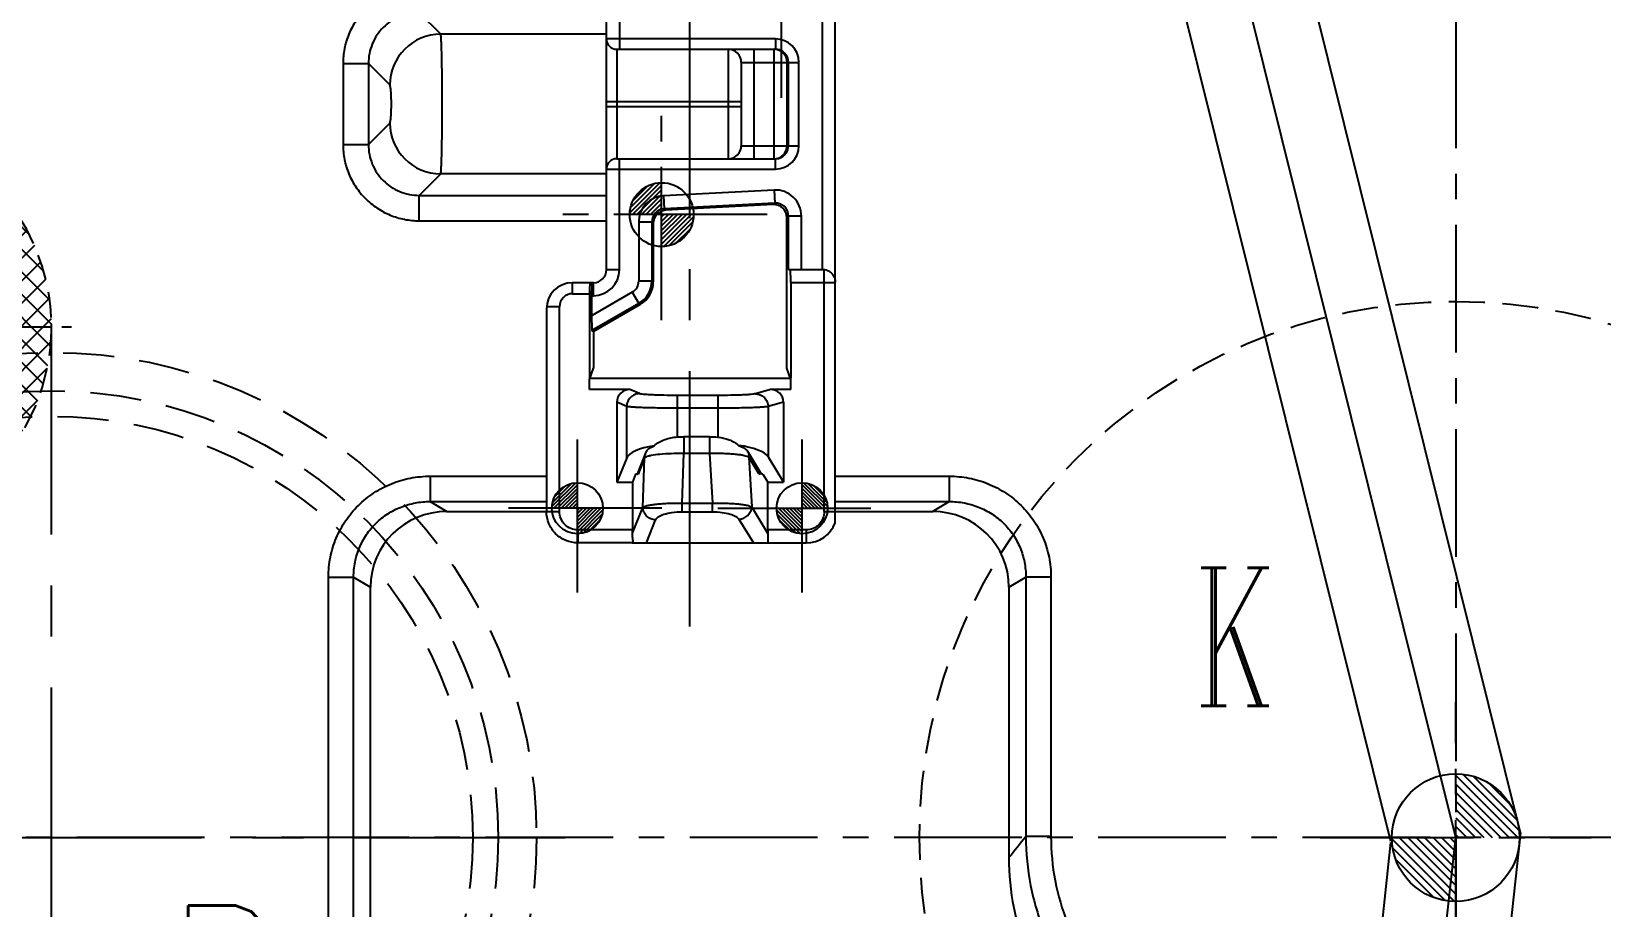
# Model space of a CAD drawing. Header units: millimetres. Extents: x 29875 to 31218, y -21313 to -20364.
# Drawn here: x 30497 to 30558.5, y -20620 to -20585.7 of the extents above; entities that cross this region are included whole.
import ezdxf

# ---------------------------------------------------------------- set-up
doc = ezdxf.new("R2010")
doc.units = ezdxf.units.MM
doc.header["$LTSCALE"] = 8
for name, pattern in [('CENTER', [2, 1.25, -0.25, 0.25, -0.25]), ('CENTER2', [1.125, 0.75, -0.125, 0.125, -0.125]), ('HIDDEN', [0.375, 0.25, -0.125]), ('HIDDEN2', [0.1875, 0.125, -0.0625])]:
    doc.linetypes.add(name, pattern=pattern)
doc.layers.get('DEFPOINTS').update_dxf_attribs({"color": 6})
for name, color, linetype in [('Cav-cor', 30, 'Continuous'), ('CL', 1, 'Continuous'), ('PIN', 5, 'Continuous'), ('SP', 3, 'Continuous'), ('WT', 4, 'Continuous')]:
    doc.layers.add(name, color=color, linetype=linetype)
doc.layers.add('dim', color=3, linetype='Continuous', lineweight=15)
doc.styles.add('ROMANC', font='RomanC.ttf', dxfattribs={"width": 0.8, "height": 7})
doc.styles.get("Standard").update_dxf_attribs({"font": 'txt.shx', "width": 0.8, "bigfont": 'chineset.shx'})
doc.dimstyles.new('ISO-25', dxfattribs={"dimtxt": 5, "dimasz": 4, "dimexe": 0.3, "dimexo": 0.3, "dimtad": 0, "dimzin": 1, "dimdsep": 46, "dimtxsty": 'Standard', "dimcen": 0, "dimclrd": 3, "dimclre": 3, "dimclrt": 3, "dimazin": 0, "dimtfac": 1, "dimtofl": 0, "dimtmove": 0, "dimatfit": 0, "dimfxl": 0, "dimarcsym": 0})

# ---------------------------------------------------------------- blocks, each defined once
blk = doc.blocks.new('*D27232')
at = {"layer": 'DEFPOINTS', "color": 0}
for p in [(30358.943, -20509.739), (30534.82, -20509.739), (30534.82, -20724.739)]:
    blk.add_point(p, dxfattribs=at)
at = {"layer": 'dim', "color": 3, "lineweight": -2}
for p, q in [((30534.52, -20509.739), (30358.643, -20509.739)), ((30358.943, -20513.739), (30358.943, -20607.947)), ((30358.943, -20720.739), (30358.943, -20626.53)), ((30534.52, -20724.739), (30358.643, -20724.739))]:
    blk.add_line(p, q, dxfattribs=at)
at = {"layer": 'dim', "color": 3}
for points in [[(30359.61, -20513.739), (30358.277, -20513.739), (30358.943, -20509.739)], [(30358.277, -20720.739), (30359.61, -20720.739), (30358.943, -20724.739)]]:
    blk.add_solid(points, dxfattribs=at)
at = {"layer": 'dim', "color": 3, "insert": (30358.943, -20617.239), "char_height": 5, "attachment_point": 5, "rotation": 90}
blk.add_mtext('215.00', dxfattribs=at)
blk = doc.blocks.new('20160827.135622')
at = {"layer": 'SP', "linetype": 'CENTER'}
for p, q in [((0, -20.125), (0, 20.125)), ((-20.125, 0), (20.125, 0))]:
    blk.add_line(p, q, dxfattribs=at)
at = {"layer": 'SP', "linetype": 'HIDDEN'}
for radius in [19, 17.5, 16.5]:
    blk.add_circle((0, 0), radius, dxfattribs=at)
at = {"layer": 'SP'}
for s, p in [('S', (-6.365, 2.328)), ('P', (4.536, -7.457))]:
    blk.add_text(s, height=4.796, dxfattribs=at).set_placement(p)
at = {"layer": 'SP', "color": 6, "insert": (-1.487, -10.317), "char_height": 3.8281, "attachment_point": 5}
blk.add_mtext('Ø35.00', dxfattribs=at)
blk = doc.blocks.new('20150513.114820')
at = {"layer": 'WT', "linetype": 'Continuous'}
h = blk.add_hatch(dxfattribs=at)
h.set_pattern_fill('ANSI37', color=125, scale=5, angle=270, style=0)
h.set_pattern_definition([(315, (23425.0146, -23957.4168), (0.441941738, 0.441941738), []), (45, (23425.0146, -23957.4168), (-0.441941738, 0.441941738), [])])
h.paths.add_polyline_path([(8, 0), (5.5, 0, 1), (-5.5, 0), (-8, 0, -1)])
h.paths.add_polyline_path([(-8, 0), (-5.5, 0, 0.414214), (0, -5.5, 0.414214), (5.5, 0), (8, 0, -0.414214), (0, -8, -0.414214)])
at = {"layer": 'WT', "color": 125, "linetype": 'CENTER2', "ltscale": 0.4}
for p, q in [((0, 8.788), (0, -8.788)), ((8.788, 0), (-8.788, 0))]:
    blk.add_line(p, q, dxfattribs=at)
at = {"layer": 'WT', "color": 125, "linetype": 'HIDDEN2'}
for radius in [8, 5.5, 4]:
    blk.add_circle((0, 0), radius, dxfattribs=at)

msp = doc.modelspace()

# ---------------------------------------------------------------- hatches: boundary and pattern name
at = {"layer": 'PIN', "linetype": 'CENTER2'}
h = msp.add_hatch(dxfattribs=at)
h.set_pattern_fill('ANSI31', color=6, angle=90, style=0)
h.set_pattern_definition([(45, (22087.88988, -66772.12063), (0.08838834765, -0.08838834765), [])])
h.paths.add_polyline_path([(30521.72, -20592.839), (30522.97, -20592.839, -0.414214), (30521.72, -20594.089)])
h.paths.add_polyline_path([(30521.72, -20591.589), (30521.72, -20592.839), (30520.47, -20592.839, -0.414214)])
h = msp.add_hatch(dxfattribs=at)
h.set_pattern_fill('ANSI31', color=181, scale=0.8, angle=90, style=0)
h.set_pattern_definition([(135, (63712.62808, -41073.49331), (-0.07071067812, -0.07071067812), [])])
h.paths.add_polyline_path([(30527.22, -20604.339), (30526.22, -20604.339, 0.414214), (30527.22, -20605.339)])
h.paths.add_polyline_path([(30527.22, -20603.339), (30527.22, -20604.339), (30528.22, -20604.339, 0.414214)])
at = {"layer": 'PIN', "linetype": 'Continuous'}
h = msp.add_hatch(dxfattribs=at)
h.set_pattern_fill('ANSI31', color=161, scale=1.875, angle=90, style=0)
h.set_pattern_definition([(135, (72178.46028, -46449.21162), (-0.1657281518, -0.1657281518), [])])
h.paths.add_polyline_path([(30552.82, -20617.239), (30550.32, -20617.239, 0.414214), (30552.82, -20619.739)])
h.paths.add_polyline_path([(30552.82, -20614.739), (30552.82, -20617.239), (30555.32, -20617.239, 0.414214)])

# ---------------------------------------------------------------- linework, layer by layer
at = {"color": 8, "linetype": 'HIDDEN', "ltscale": 0.7}
msp.add_circle((30552.82, -20617.239), 21, dxfattribs=at)
at = {"layer": 'Cav-cor', "color": 241}
for p, q in [((30528.011, -20540.568), (30528.011, -20594.987)), ((30528.521, -20604.906), (30528.521, -20540.538)), ((30552.82, -20617.239), (30542.405, -20575.361)), ((30519.556, -20594.996), (30519.556, -20578.237)), ((30520.066, -20578.237), (30520.066, -20586.366)), ((30546.826, -20582.779), (30555.358, -20617.086)), ((30550.282, -20617.391), (30541.912, -20583.738)), ((30513.067, -20585.769), (30512.229, -20584.931)), ((30519.556, -20585.769), (30513.067, -20585.769)), ((30526.176, -20585.958), (30519.556, -20585.958)), ((30526.176, -20585.958), (30526.176, -20586.366)), ((30519.964, -20586.366), (30519.964, -20590.65)), ((30519.964, -20586.366), (30526.176, -20586.366)), ((30524.329, -20586.366), (30524.329, -20590.65)), ((30525.349, -20590.65), (30525.349, -20586.366)), ((30526.125, -20590.65), (30526.125, -20586.366)), ((30509.24, -20586.923), (30509.24, -20590.093)), ((30509.24, -20586.923), (30510.237, -20586.923)), ((30510.237, -20586.923), (30510.237, -20590.093)), ((30511.074, -20587.761), (30510.237, -20586.923)), ((30524.839, -20586.876), (30524.839, -20590.14)), ((30524.839, -20586.876), (30527.094, -20586.876)), ((30526.635, -20590.14), (30526.635, -20586.876)), ((30526.687, -20590.14), (30526.687, -20586.876)), ((30527.094, -20590.14), (30527.094, -20586.876)), ((30519.556, -20588.406), (30524.839, -20588.406)), ((30519.556, -20588.61), (30524.839, -20588.61)), ((30510.237, -20590.093), (30511.074, -20589.255)), ((30509.24, -20590.093), (30510.237, -20590.093)), ((30524.839, -20590.14), (30527.094, -20590.14)), ((30519.556, -20591.058), (30526.176, -20591.058)), ((30519.964, -20590.65), (30526.176, -20590.65)), ((30520.066, -20594.996), (30520.066, -20590.65)), ((30526.176, -20591.058), (30526.176, -20590.65)), ((30512.229, -20592.085), (30513.067, -20591.248)), ((30519.556, -20591.248), (30513.067, -20591.248)), ((30512.229, -20593.082), (30512.229, -20592.085)), ((30512.229, -20592.085), (30519.556, -20592.085)), ((30526.122, -20591.878), (30521.789, -20592.105)), ((30521.789, -20592.105), (30521.816, -20592.615)), ((30526.122, -20591.878), (30526.148, -20592.388)), ((30526.148, -20592.388), (30521.816, -20592.615)), ((30521.875, -20592.671), (30521.816, -20592.615)), ((30526.089, -20592.45), (30521.875, -20592.671)), ((30526.148, -20592.388), (30526.089, -20592.45)), ((30526.685, -20592.897), (30526.626, -20592.959)), ((30526.685, -20594.987), (30526.685, -20592.897)), ((30527.195, -20592.897), (30526.685, -20592.897)), ((30527.195, -20594.987), (30527.195, -20592.897)), ((30512.229, -20593.082), (30519.556, -20593.082)), ((30520.823, -20593.124), (30520.823, -20595.439)), ((30520.823, -20593.124), (30521.333, -20593.124)), ((30521.333, -20593.124), (30521.333, -20595.439)), ((30521.392, -20593.18), (30521.333, -20593.124)), ((30521.392, -20593.18), (30521.392, -20595.473)), ((30526.626, -20598.851), (30526.626, -20592.959)), ((30520.066, -20594.996), (30519.556, -20594.996)), ((30526.685, -20594.987), (30528.011, -20594.987)), ((30528.091, -20604.469), (30528.091, -20594.998)), ((30518.23, -20595.936), (30518.23, -20595.506)), ((30519.046, -20595.506), (30518.23, -20595.506)), ((30518.23, -20595.936), (30518.898, -20595.936)), ((30518.898, -20595.936), (30518.898, -20599.248)), ((30520.568, -20595.881), (30518.978, -20596.799)), ((30518.978, -20596.016), (30518.978, -20596.799)), ((30518.978, -20596.016), (30519.046, -20596.016)), ((30519.046, -20596.016), (30519.046, -20595.506)), ((30520.568, -20595.881), (30520.823, -20596.322)), ((30520.823, -20595.439), (30521.333, -20595.439)), ((30521.333, -20595.439), (30521.392, -20595.473)), ((30526.774, -20595.497), (30526.774, -20599.248)), ((30526.774, -20595.497), (30528.521, -20595.497)), ((30517.21, -20596.526), (30517.21, -20604.468)), ((30517.72, -20596.446), (30517.22, -20596.446)), ((30517.72, -20604.468), (30517.72, -20596.446)), ((30520.823, -20596.322), (30518.987, -20597.382)), ((30520.882, -20596.356), (30519.046, -20597.416)), ((30520.823, -20596.322), (30520.882, -20596.356)), ((30519.046, -20597.416), (30518.987, -20597.382)), ((30519.046, -20597.416), (30519.046, -20598.851)), ((30518.898, -20599.295), (30519.046, -20598.851)), ((30526.774, -20599.295), (30526.626, -20598.851)), ((30518.898, -20599.692), (30518.898, -20599.295)), ((30520.472, -20599.692), (30518.898, -20599.692)), ((30518.914, -20599.248), (30526.758, -20599.248)), ((30520.847, -20599.852), (30520.472, -20599.692)), ((30525.986, -20599.692), (30525.397, -20599.857)), ((30526.774, -20599.692), (30525.986, -20599.692)), ((30526.774, -20599.692), (30526.774, -20599.295)), ((30519.971, -20600.189), (30519.971, -20603.313)), ((30520.35, -20600.352), (30519.971, -20600.189)), ((30522.336, -20601.548), (30522.336, -20599.921)), ((30523.923, -20599.921), (30522.336, -20599.921)), ((30523.923, -20599.921), (30523.923, -20601.555)), ((30526.49, -20600.188), (30525.889, -20600.357)), ((30526.49, -20600.188), (30526.49, -20603.313)), ((30520.35, -20602.365), (30520.35, -20600.352)), ((30523.923, -20600.421), (30522.336, -20600.421)), ((30525.889, -20600.357), (30525.889, -20602.327)), ((30522.592, -20601.538), (30522.592, -20602.197)), ((30523.599, -20601.538), (30522.592, -20601.538)), ((30523.599, -20601.538), (30523.599, -20602.197)), ((30521.095, -20602.149), (30520.755, -20602.999)), ((30521.095, -20602.149), (30521.1, -20602.137)), ((30525.63, -20602.999), (30525.093, -20602.119)), ((30520.35, -20602.365), (30519.971, -20603.313)), ((30521.05, -20602.366), (30520.797, -20602.999)), ((30520.977, -20604.307), (30521.05, -20602.366)), ((30522.519, -20604.138), (30522.592, -20602.197)), ((30523.599, -20602.197), (30522.592, -20602.197)), ((30523.599, -20602.197), (30523.71, -20604.138)), ((30525.137, -20602.344), (30525.248, -20604.286)), ((30525.537, -20602.999), (30525.137, -20602.344)), ((30525.889, -20602.327), (30526.49, -20603.313)), ((30512.659, -20603.085), (30512.659, -20604.079)), ((30512.659, -20603.085), (30517.21, -20603.085)), ((30519.971, -20603.313), (30520.576, -20603.313)), ((30520.701, -20602.999), (30520.576, -20603.313)), ((30520.576, -20603.313), (30520.576, -20605.186)), ((30520.755, -20602.999), (30520.701, -20602.999)), ((30520.774, -20602.999), (30520.797, -20602.999)), ((30525.575, -20602.999), (30525.537, -20602.999)), ((30525.688, -20602.999), (30525.63, -20602.999)), ((30525.688, -20602.999), (30525.88, -20603.313)), ((30525.88, -20605.186), (30525.88, -20603.313)), ((30525.88, -20603.313), (30526.49, -20603.313)), ((30528.521, -20603.085), (30532.98, -20603.085)), ((30532.98, -20603.085), (30532.98, -20604.079)), ((30512.659, -20604.079), (30513.311, -20604.468)), ((30512.659, -20604.079), (30517.21, -20604.079)), ((30513.311, -20604.468), (30517.72, -20604.468)), ((30520.574, -20605.317), (30520.977, -20604.307)), ((30522.519, -20604.477), (30522.519, -20604.138)), ((30522.519, -20604.138), (30523.71, -20604.138)), ((30522.519, -20604.477), (30523.71, -20604.477)), ((30523.71, -20604.477), (30523.71, -20604.138)), ((30525.884, -20605.327), (30525.248, -20604.286)), ((30528.091, -20604.469), (30532.329, -20604.468)), ((30528.521, -20604.079), (30532.98, -20604.079)), ((30532.329, -20604.468), (30532.98, -20604.079)), ((30518.434, -20605.186), (30518.434, -20605.696)), ((30520.576, -20605.186), (30518.434, -20605.186)), ((30521.122, -20605.698), (30521.484, -20604.795)), ((30524.747, -20604.773), (30525.311, -20605.698)), ((30527.378, -20605.186), (30525.88, -20605.186)), ((30527.378, -20605.186), (30527.378, -20605.696)), ((30520.565, -20605.697), (30518.434, -20605.696)), ((30520.565, -20605.698), (30527.377, -20605.696)), ((30508.671, -20620.927), (30508.671, -20607.034)), ((30508.671, -20607.034), (30509.656, -20607.034)), ((30509.656, -20620.927), (30509.656, -20607.034)), ((30509.656, -20607.034), (30510.32, -20607.429)), ((30535.32, -20607.429), (30535.983, -20607.034)), ((30535.983, -20607.034), (30535.983, -20617.198)), ((30536.968, -20607.034), (30535.983, -20607.034)), ((30536.968, -20607.034), (30536.968, -20617.198)), ((30510.32, -20621.594), (30510.32, -20607.429)), ((30535.32, -20607.429), (30535.32, -20618.024)), ((30536.968, -20617.198), (30535.983, -20617.198)), ((30545.637, -20660.308), (30550.284, -20617.431)), ((30547.039, -20670.566), (30552.82, -20617.239)), ((30555.355, -20617.046), (30550.854, -20658.574))]:
    msp.add_line(p, q, dxfattribs=at)
for centre, radius, start, end in [((30513.085, -20587.779), 2.011, 90.51416, 179.48584), ((30519.964, -20585.958), 0.408, 180, 270), ((30526.176, -20586.876), 0.918, 0.00996, 89.99977), ((30524.329, -20586.876), 0.51, 0, 90), ((30526.125, -20586.876), 0.51, 359.99533, 89.99533), ((30526.176, -20586.88), 0.514, 71.98344, 89.93131), ((30526.176, -20586.876), 0.51, 0.05684, 71.9083), ((30513.085, -20589.237), 2.011, 180.51416, 269.48584), ((30524.329, -20590.14), 0.51, 270, 0), ((30526.125, -20590.14), 0.51, 270.00464, 0.00466), ((30526.176, -20590.14), 0.918, 270.00023, 359.99004), ((30526.176, -20590.14), 0.51, 288.0917, 359.94317), ((30519.964, -20591.058), 0.408, 90, 180), ((30526.176, -20590.136), 0.514, 270.06869, 288.01656), ((30521.843, -20593.124), 1.02, 92.99742, 180.00258), ((30526.175, -20592.897), 1.02, 359.9974, 93.00297), ((30521.843, -20593.124), 0.51, 92.97434, 180.02566), ((30526.175, -20592.897), 0.51, 359.97056, 93.0294), ((30519.046, -20594.996), 1.02, 270.00486, 0.00446), ((30519.046, -20594.996), 0.51, 270.01246, 0.00609), ((30518.23, -20596.446), 0.51, 90.01185, 179.99737), ((30520.313, -20595.439), 0.51, 300.00387, 359.99613), ((30520.313, -20595.439), 1.02, 300.00717, 359.99283), ((30521.518, -20602.348), 0.468, 168.40803, 182.10708), ((30527.377, -20604.473), 1.223, 270.02518, 339.27474), ((30643.15, -20703.939), 137.872, 141.013, 141.45345)]:
    msp.add_arc(centre, radius, start, end, dxfattribs=at)
for centre, major_axis, ratio, start_param, end_param in [((30521.902, -20593.18), (0.37, -0.351), 0.999711, 2.382519, 3.900666), ((30526.116, -20592.959), (0.351, 0.37), 0.999679, -0.811418, 0.811418), ((30526.765, -20595.497), (0, 0.51), 0.017455, -1.570796, 0), ((30518.23, -20596.526), (0, 1.02), 0.999848, 0, 1.570796), ((30518.907, -20595.936), (0, 0.51), 0.017455, 0.554881, 1.570796), ((30520.372, -20595.473), (0.884, -0.51), 0.999797, -0.523511, 0.523511), ((30518.987, -20596.793), (0, 0.589), 0.015115, -4.70366, -3.150317), ((30520.475, -20600.192), (0.464, -0.199), 0.991269, 1.978967, 3.543412), ((30525.982, -20600.192), (0.49, 0.138), 0.98173, -0.269036, 1.29216), ((30522.336, -20602.439), (2, 0), 0.305731, 2.04258, 3.019943), ((30523.923, -20602.439), (2, 0), 0.305731, 0.184481, 1.154075), ((30513.366, -20607.484), (2.631, -1.568), 0.979574, 2.117446, 3.67009), ((30532.274, -20607.484), (2.631, 1.568), 0.979574, -0.528497, 1.024147), ((30520.513, -20605.186), (0, 0.51), 0.122253, -1.830657, -1.570796), ((30525.975, -20605.186), (0, 0.51), 0.186603, -4.712389, -4.431003)]:
    msp.add_ellipse(centre, major_axis=major_axis, ratio=ratio, start_param=start_param, end_param=end_param, dxfattribs=at)
for points, knots in [([(30512.229, -20583.934), (30512.034, -20583.934), (30511.642, -20583.973), (30511.077, -20584.143), (30510.557, -20584.421), (30510.101, -20584.795), (30509.727, -20585.251), (30509.449, -20585.771), (30509.279, -20586.336), (30509.24, -20586.728), (30509.24, -20586.923)], [0, 0, 0, 0, 0.124998, 0.249991, 0.374996, 0.500001, 0.625005, 0.75001, 0.875004, 1, 1, 1, 1]), ([(30512.229, -20584.931), (30511.969, -20584.93), (30511.444, -20585.031), (30510.779, -20585.473), (30510.336, -20586.138), (30510.236, -20586.664), (30510.237, -20586.923)], [0, 0, 0, 0, 0.249947, 0.500001, 0.750054, 1, 1, 1, 1]), ([(30513.067, -20591.248), (30513.07, -20591.237), (30513.074, -20591.206), (30513.08, -20591.149), (30513.085, -20591.069), (30513.093, -20590.92), (30513.102, -20590.683), (30513.11, -20590.345), (30513.117, -20589.944), (30513.123, -20589.493), (30513.126, -20589.009), (30513.127, -20588.508), (30513.126, -20588.007), (30513.123, -20587.523), (30513.117, -20587.072), (30513.11, -20586.671), (30513.102, -20586.333), (30513.093, -20586.096), (30513.085, -20585.947), (30513.08, -20585.867), (30513.074, -20585.81), (30513.07, -20585.78), (30513.067, -20585.769)], [0, 0, 0, 0, 0.00629, 0.016777, 0.031398, 0.050029, 0.098678, 0.161072, 0.235082, 0.318174, 0.407501, 0.5, 0.592499, 0.681826, 0.764918, 0.838928, 0.901322, 0.949971, 0.968602, 0.983223, 0.99371, 1, 1, 1, 1]), ([(30511.074, -20589.255), (30511.077, -20589.253), (30511.082, -20589.244), (30511.09, -20589.22), (30511.1, -20589.174), (30511.109, -20589.102), (30511.118, -20589.01), (30511.125, -20588.9), (30511.132, -20588.731), (30511.136, -20588.508), (30511.132, -20588.285), (30511.125, -20588.116), (30511.118, -20588.007), (30511.109, -20587.914), (30511.1, -20587.843), (30511.09, -20587.796), (30511.082, -20587.772), (30511.077, -20587.764), (30511.074, -20587.761)], [0, 0, 0, 0, 0.007321, 0.018372, 0.052091, 0.100753, 0.162906, 0.236531, 0.319165, 0.5, 0.680834, 0.763468, 0.837093, 0.899246, 0.947908, 0.981628, 0.99268, 1, 1, 1, 1]), ([(30509.24, -20590.093), (30509.24, -20590.288), (30509.279, -20590.68), (30509.449, -20591.245), (30509.727, -20591.765), (30510.101, -20592.221), (30510.557, -20592.595), (30511.077, -20592.873), (30511.642, -20593.043), (30512.034, -20593.082), (30512.229, -20593.082)], [0, 0, 0, 0, 0.124996, 0.24999, 0.374995, 0.499999, 0.625004, 0.750009, 0.875002, 1, 1, 1, 1]), ([(30510.237, -20590.093), (30510.236, -20590.353), (30510.336, -20590.878), (30510.779, -20591.543), (30511.444, -20591.986), (30511.969, -20592.086), (30512.229, -20592.085)], [0, 0, 0, 0, 0.249946, 0.499999, 0.750053, 1, 1, 1, 1]), ([(30528.011, -20594.986), (30528.024, -20594.986), (30528.075, -20594.988), (30528.126, -20594.997), (30528.163, -20595.008)], [0, 0, 0, 0, 0.252709, 1, 1, 1, 1]), ([(30528.163, -20595.008), (30528.222, -20595.025), (30528.327, -20595.079), (30528.474, -20595.236), (30528.521, -20595.392), (30528.521, -20595.489)], [0, 0, 0, 0, 0.287715, 0.543313, 1, 1, 1, 1]), ([(30518.982, -20595.604), (30518.981, -20595.631), (30518.979, -20595.769), (30518.978, -20595.906), (30518.978, -20596.016)], [0, 0, 0, 0, 0.197314, 1, 1, 1, 1]), ([(30518.987, -20595.506), (30518.987, -20595.506), (30518.986, -20595.51), (30518.985, -20595.513), (30518.985, -20595.522), (30518.984, -20595.532), (30518.984, -20595.546), (30518.983, -20595.57), (30518.982, -20595.59), (30518.982, -20595.604)], [0, 0, 0, 0, 0.017652, 0.066359, 0.146516, 0.257862, 0.39993, 0.571727, 1, 1, 1, 1]), ([(30520.847, -20599.852), (30520.782, -20599.853), (30520.652, -20599.88), (30520.488, -20599.991), (30520.377, -20600.156), (30520.351, -20600.287), (30520.35, -20600.352)], [0, 0, 0, 0, 0.249123, 0.499019, 0.749487, 1, 1, 1, 1]), ([(30522.336, -20599.921), (30522.158, -20599.921), (30521.9, -20599.919), (30521.568, -20599.911), (30521.352, -20599.903), (30521.168, -20599.893), (30521.022, -20599.881), (30520.926, -20599.871), (30520.873, -20599.861), (30520.854, -20599.855), (30520.847, -20599.852)], [0, 0, 0, 0, 0.356405, 0.519964, 0.66654, 0.791352, 0.890397, 0.960577, 0.984183, 1, 1, 1, 1]), ([(30525.397, -20599.857), (30525.374, -20599.864), (30525.314, -20599.873), (30525.203, -20599.885), (30525.055, -20599.895), (30524.872, -20599.904), (30524.661, -20599.912), (30524.341, -20599.919), (30524.093, -20599.921), (30523.923, -20599.921)], [0, 0, 0, 0, 0.047848, 0.123798, 0.225783, 0.350856, 0.495336, 0.654907, 1, 1, 1, 1]), ([(30525.397, -20599.857), (30525.461, -20599.858), (30525.59, -20599.885), (30525.752, -20599.997), (30525.862, -20600.162), (30525.888, -20600.292), (30525.889, -20600.357)], [0, 0, 0, 0, 0.247905, 0.497454, 0.748488, 1, 1, 1, 1]), ([(30522.336, -20600.421), (30522.099, -20600.421), (30521.754, -20600.418), (30521.312, -20600.41), (30521.024, -20600.402), (30520.779, -20600.392), (30520.584, -20600.381), (30520.457, -20600.37), (30520.385, -20600.36), (30520.36, -20600.355), (30520.35, -20600.352)], [0, 0, 0, 0, 0.35669, 0.520379, 0.667064, 0.791947, 0.890988, 0.961025, 0.984468, 1, 1, 1, 1]), ([(30525.889, -20600.357), (30525.858, -20600.363), (30525.778, -20600.372), (30525.63, -20600.384), (30525.432, -20600.394), (30525.188, -20600.404), (30524.906, -20600.411), (30524.48, -20600.419), (30524.149, -20600.421), (30523.923, -20600.421)], [0, 0, 0, 0, 0.047545, 0.123383, 0.225361, 0.350485, 0.495043, 0.654706, 1, 1, 1, 1]), ([(30521.427, -20601.895), (30521.484, -20601.839), (30521.616, -20601.743), (30521.919, -20601.609), (30522.168, -20601.562), (30522.336, -20601.548)], [0, 0, 0, 0, 0.242527, 0.490087, 1, 1, 1, 1]), ([(30523.923, -20601.555), (30524.071, -20601.572), (30524.361, -20601.635), (30524.627, -20601.781), (30524.732, -20601.88)], [0, 0, 0, 0, 0.508757, 1, 1, 1, 1]), ([(30521.1, -20602.137), (30521.124, -20602.086), (30521.227, -20601.986), (30521.351, -20601.925), (30521.427, -20601.895)], [0, 0, 0, 0, 0.411471, 1, 1, 1, 1]), ([(30524.732, -20601.88), (30524.812, -20601.91), (30524.946, -20601.97), (30525.062, -20602.068), (30525.093, -20602.119)], [0, 0, 0, 0, 0.586106, 1, 1, 1, 1]), ([(30525.093, -20602.119), (30525.118, -20602.171), (30525.138, -20602.248), (30525.138, -20602.325), (30525.137, -20602.344)], [0, 0, 0, 0, 0.747329, 1, 1, 1, 1]), ([(30521.102, -20602.333), (30521.096, -20602.335), (30521.078, -20602.344), (30521.06, -20602.355), (30521.05, -20602.366)], [0, 0, 0, 0, 0.300289, 1, 1, 1, 1]), ([(30522.592, -20602.197), (30522.423, -20602.195), (30522.107, -20602.198), (30521.679, -20602.223), (30521.378, -20602.259), (30521.198, -20602.299), (30521.13, -20602.32), (30521.102, -20602.333)], [0, 0, 0, 0, 0.336166, 0.631495, 0.857404, 0.939489, 1, 1, 1, 1]), ([(30525.137, -20602.344), (30525.115, -20602.33), (30525.054, -20602.305), (30524.941, -20602.277), (30524.79, -20602.251), (30524.603, -20602.229), (30524.384, -20602.211), (30524.046, -20602.195), (30523.781, -20602.194), (30523.599, -20602.197)], [0, 0, 0, 0, 0.050691, 0.125579, 0.224542, 0.346377, 0.48889, 0.648646, 1, 1, 1, 1]), ([(30508.671, -20607.034), (30508.671, -20606.774), (30508.722, -20606.254), (30508.951, -20605.505), (30509.322, -20604.815), (30509.823, -20604.212), (30510.433, -20603.72), (30511.128, -20603.357), (30511.879, -20603.134), (30512.4, -20603.085), (30512.659, -20603.085)], [0, 0, 0, 0, 0.12493, 0.249886, 0.374872, 0.499881, 0.624907, 0.749943, 0.874975, 1, 1, 1, 1]), ([(30532.98, -20603.085), (30533.24, -20603.085), (30533.76, -20603.134), (30534.512, -20603.357), (30535.206, -20603.72), (30535.816, -20604.212), (30536.317, -20604.815), (30536.689, -20605.505), (30536.917, -20606.254), (30536.968, -20606.774), (30536.968, -20607.034)], [0, 0, 0, 0, 0.125025, 0.250057, 0.375093, 0.500119, 0.625128, 0.750114, 0.87507, 1, 1, 1, 1]), ([(30509.656, -20607.034), (30509.655, -20606.839), (30509.691, -20606.447), (30509.862, -20605.883), (30510.142, -20605.363), (30510.52, -20604.911), (30510.982, -20604.544), (30511.506, -20604.275), (30512.073, -20604.113), (30512.464, -20604.078), (30512.659, -20604.079)], [0, 0, 0, 0, 0.124939, 0.249936, 0.374979, 0.500039, 0.625091, 0.750113, 0.875084, 1, 1, 1, 1]), ([(30518.434, -20605.696), (30518.275, -20605.696), (30517.952, -20605.632), (30517.545, -20605.358), (30517.273, -20604.95), (30517.21, -20604.627), (30517.21, -20604.468)], [0, 0, 0, 0, 0.250006, 0.499981, 0.749974, 1, 1, 1, 1]), ([(30518.434, -20605.186), (30518.341, -20605.186), (30518.152, -20605.148), (30517.915, -20604.988), (30517.757, -20604.749), (30517.72, -20604.561), (30517.72, -20604.468)], [0, 0, 0, 0, 0.249941, 0.499946, 0.749957, 1, 1, 1, 1]), ([(30520.977, -20604.307), (30520.993, -20604.291), (30521.048, -20604.264), (30521.151, -20604.233), (30521.298, -20604.205), (30521.484, -20604.18), (30521.707, -20604.159), (30522.056, -20604.14), (30522.33, -20604.136), (30522.519, -20604.138)], [0, 0, 0, 0, 0.043418, 0.112646, 0.20831, 0.329346, 0.473461, 0.636996, 1, 1, 1, 1]), ([(30521.484, -20604.795), (30521.419, -20604.793), (30521.289, -20604.764), (30521.124, -20604.655), (30521.01, -20604.496), (30520.98, -20604.37), (30520.977, -20604.307)], [0, 0, 0, 0, 0.25303, 0.505866, 0.755312, 1, 1, 1, 1]), ([(30521.484, -20604.795), (30521.503, -20604.747), (30521.573, -20604.683), (30521.687, -20604.621), (30521.865, -20604.552), (30522.145, -20604.493), (30522.387, -20604.477), (30522.519, -20604.477)], [0, 0, 0, 0, 0.138726, 0.23515, 0.352033, 0.646301, 1, 1, 1, 1]), ([(30523.71, -20604.138), (30523.892, -20604.135), (30524.157, -20604.137), (30524.495, -20604.153), (30524.714, -20604.17), (30524.901, -20604.192), (30525.052, -20604.218), (30525.165, -20604.247), (30525.226, -20604.271), (30525.248, -20604.286)], [0, 0, 0, 0, 0.351354, 0.51111, 0.653623, 0.775458, 0.874421, 0.949309, 1, 1, 1, 1]), ([(30523.71, -20604.477), (30523.837, -20604.477), (30524.072, -20604.492), (30524.382, -20604.555), (30524.607, -20604.642), (30524.718, -20604.727), (30524.747, -20604.773)], [0, 0, 0, 0, 0.344722, 0.636188, 0.853444, 1, 1, 1, 1]), ([(30524.747, -20604.773), (30524.81, -20604.77), (30524.938, -20604.739), (30525.099, -20604.63), (30525.212, -20604.473), (30525.244, -20604.348), (30525.248, -20604.286)], [0, 0, 0, 0, 0.251378, 0.504255, 0.75469, 1, 1, 1, 1]), ([(30528.091, -20604.469), (30528.091, -20604.562), (30528.054, -20604.75), (30527.896, -20604.988), (30527.659, -20605.148), (30527.471, -20605.186), (30527.378, -20605.186)], [0, 0, 0, 0, 0.250044, 0.500051, 0.750053, 1, 1, 1, 1]), ([(30532.98, -20604.079), (30533.175, -20604.078), (30533.567, -20604.113), (30534.133, -20604.275), (30534.658, -20604.544), (30535.119, -20604.911), (30535.498, -20605.363), (30535.778, -20605.883), (30535.948, -20606.447), (30535.985, -20606.839), (30535.983, -20607.034)], [0, 0, 0, 0, 0.124916, 0.249887, 0.374909, 0.499961, 0.625021, 0.750064, 0.875061, 1, 1, 1, 1]), ([(30520.564, -20605.696), (30520.571, -20605.696), (30520.586, -20605.69), (30520.598, -20605.666), (30520.601, -20605.632), (30520.597, -20605.587), (30520.589, -20605.531), (30520.577, -20605.44), (30520.572, -20605.367), (30520.574, -20605.317)], [0, 0, 0, 0, 0.050414, 0.109559, 0.193854, 0.30825, 0.450489, 0.616485, 1, 1, 1, 1]), ([(30525.884, -20605.327), (30525.886, -20605.377), (30525.884, -20605.448), (30525.877, -20605.537), (30525.874, -20605.591), (30525.876, -20605.635), (30525.884, -20605.669), (30525.903, -20605.691), (30525.92, -20605.696), (30525.928, -20605.696)], [0, 0, 0, 0, 0.377408, 0.539695, 0.678052, 0.789342, 0.873634, 0.93883, 1, 1, 1, 1]), ([(30535.983, -20617.198), (30535.986, -20617.839), (30536.111, -20619.123), (30536.662, -20620.976), (30537.56, -20622.688), (30538.371, -20623.691), (30538.821, -20624.147)], [0, 0, 0, 0, 0.250033, 0.500047, 0.750046, 1, 1, 1, 1]), ([(30536.968, -20617.198), (30536.968, -20617.776), (30537.077, -20618.934), (30537.567, -20620.607), (30538.372, -20622.153), (30539.102, -20623.06), (30539.507, -20623.471)], [0, 0, 0, 0, 0.250056, 0.500078, 0.750068, 1, 1, 1, 1]), ([(30535.32, -20618.024), (30535.32, -20618.682), (30535.446, -20620.002), (30536.018, -20621.904), (30536.956, -20623.655), (30537.806, -20624.673), (30538.277, -20625.132)], [0, 0, 0, 0, 0.250027, 0.500025, 0.750009, 1, 1, 1, 1])]:
    msp.add_open_spline(points, degree=3, knots=knots, dxfattribs=at)
for points in [[(30522.336, -20601.548), (30522.421, -20601.541), (30522.506, -20601.538), (30522.592, -20601.538)], [(30523.599, -20601.538), (30523.707, -20601.538), (30523.815, -20601.542), (30523.923, -20601.555)]]:
    msp.add_open_spline(points, degree=3, dxfattribs=at)
at = {"layer": 'CL', "color": 7, "linetype": 'CENTER', "ltscale": 0.5}
for p, q in [((30552.82, -20417.239), (30552.82, -20817.239)), ((30727.82, -20617.239), (30377.82, -20617.239))]:
    msp.add_line(p, q, dxfattribs=at)
at = {"layer": 'CL', "color": 6, "linetype": 'CENTER'}
msp.add_line((30522.82, -20608.973), (30522.82, -20537.504), dxfattribs=at)
at = {"layer": 'PIN', "color": 6, "linetype": 'CENTER2'}
for p, q in [((30526.42, -20588.27), (30526.42, -20580.007)), ((30521.72, -20596.97), (30521.72, -20588.707)), ((30525.851, -20592.839), (30517.588, -20592.839))]:
    msp.add_line(p, q, dxfattribs=at)
at = {"layer": 'PIN', "color": 181, "linetype": 'CENTER2'}
for p, q in [((30518.42, -20607.644), (30518.42, -20601.033)), ((30527.22, -20607.644), (30527.22, -20601.033)), ((30517.423, -20604.277), (30518.358, -20603.341)), ((30517.447, -20604.111), (30518.192, -20603.366)), ((30517.502, -20604.339), (30518.42, -20603.421)), ((30517.528, -20603.888), (30517.969, -20603.447)), ((30517.643, -20604.339), (30518.42, -20603.562)), ((30517.785, -20604.339), (30518.42, -20603.703)), ((30517.926, -20604.339), (30518.42, -20603.845)), ((30518.068, -20604.339), (30518.42, -20603.986)), ((30521.725, -20604.339), (30515.115, -20604.339)), ((30518.209, -20604.339), (30518.42, -20604.128)), ((30518.35, -20604.339), (30518.42, -20604.269)), ((30518.42, -20604.411), (30518.492, -20604.339)), ((30518.42, -20604.552), (30518.633, -20604.339)), ((30518.42, -20604.693), (30518.775, -20604.339)), ((30518.42, -20604.835), (30518.916, -20604.339)), ((30518.42, -20604.976), (30519.057, -20604.339)), ((30518.42, -20605.118), (30519.199, -20604.339)), ((30518.42, -20605.259), (30519.34, -20604.339)), ((30518.485, -20605.336), (30519.417, -20604.403)), ((30518.651, -20605.311), (30519.392, -20604.57)), ((30523.915, -20604.339), (30530.525, -20604.339)), ((30518.875, -20605.228), (30519.309, -20604.794))]:
    msp.add_line(p, q, dxfattribs=at)
at = {"layer": 'PIN', "color": 161, "linetype": 'CENTER2'}
for p, q in [((30552.82, -20622.545), (30552.82, -20611.932)), ((30547.513, -20617.239), (30558.127, -20617.239))]:
    msp.add_line(p, q, dxfattribs=at)
at = {"layer": 'PIN', "color": 6}
msp.add_circle((30521.72, -20592.839), 1.25, dxfattribs=at)
at = {"layer": 'PIN', "color": 181}
for centre in [(30518.42, -20604.339), (30527.22, -20604.339)]:
    msp.add_circle(centre, 1, dxfattribs=at)
at = {"layer": 'PIN', "color": 161, "linetype": 'Continuous'}
msp.add_circle((30552.82, -20617.239), 2.5, dxfattribs=at)

# ---------------------------------------------------------------- block references
at = {"layer": 'dim'}
msp.add_blockref('20160827.135622', (30497.82, -20617.239), dxfattribs=at)
at = {"layer": 'WT', "xscale": -1, "rotation": 90}
msp.add_blockref('20150513.114820', (30489.82, -20597.239), dxfattribs=at)

# ---------------------------------------------------------------- texts
at = {"color": 8, "linetype": 'HIDDEN', "ltscale": 0.7, "style": 'ROMANC', "width": 0.6}
msp.add_text('K', height=5.4, dxfattribs=at).set_placement((30542.578, -20612.075))

# ---------------------------------------------------------------- dimensions: what is measured, and where the dimension line sits
at = {"layer": 'dim'}
dim = msp.add_linear_dim(base=(30358.943, -20509.739), p1=(30534.82, -20724.739), p2=(30534.82, -20509.739), angle=90, dimstyle='ISO-25', dxfattribs=at)
dim.commit()
dim.dimension.update_dxf_attribs({"geometry": '*D27232', "text_midpoint": (30358.943, -20617.239), "dimtype": 160})

doc.saveas('drawing.dxf')
